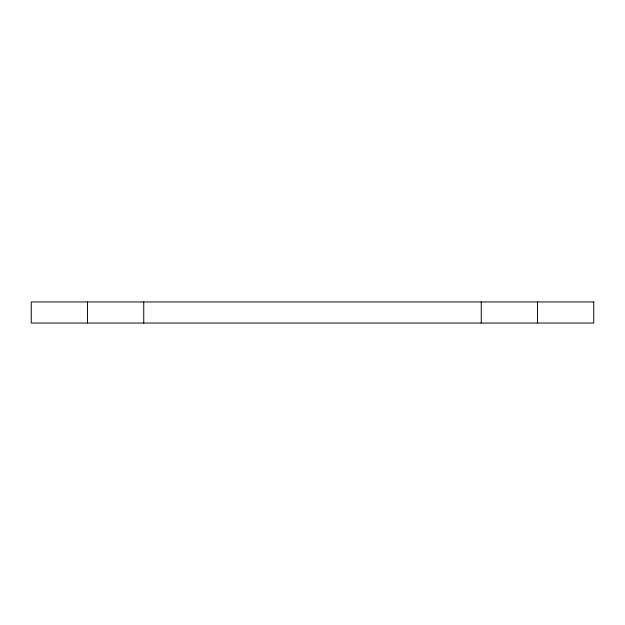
<?xml version="1.0" encoding="UTF-8"?>
<svg xmlns="http://www.w3.org/2000/svg" width="625" height="625" viewBox="0 0 625 625"><rect width="100%" height="100%" fill="white"/><g stroke="black" fill="none" stroke-linecap="round" stroke-linejoin="round"><path stroke-width="0.94" d="M537.5 301.953L537.5 323.047M481.25 301.953L481.25 323.047M143.75 301.953L143.75 323.047M87.5 301.953L87.5 323.047M593.75 301.953L31.25 301.953L31.25 323.047L593.75 323.047L593.75 301.953"/></g></svg>
